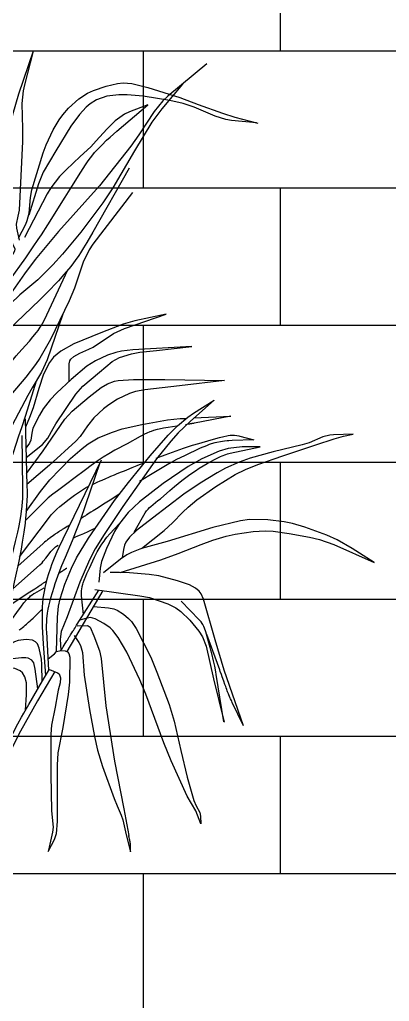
# Model space of a CAD drawing. Header units: metres. Extents: x -28 to 260, y 30 to 125.
# Drawn here: x 238.949 to 239.489, y 113.613 to 115.046 of the extents above; entities that cross this region are included whole.
import ezdxf

# ---------------------------------------------------------------- set-up
doc = ezdxf.new("R2010")
doc.units = ezdxf.units.M
doc.header["$LTSCALE"] = 0.01
doc.header["$MEASUREMENT"] = 0
doc.layers.add('0.1', color=2, linetype='Continuous')
doc.layers.add('0.10', color=2, linetype='Continuous')

# ---------------------------------------------------------------- blocks, each defined once
blk = doc.blocks.new('palmita')
at = {"color": 1, "linetype": 'Continuous'}
for points in [[(-39.2, 1884.5), (-17.7, 1821.7), (-9.3, 1791.5), (-5.3, 1770.9), (0.9, 1729.4), (3.9, 1702.3), (4.4, 1688.7), (3.9, 1668.5), (1.3, 1648.4), (-6.9, 1608.5), (-9.3, 1603.2), (-12.4, 1596.1), (-11.8, 1592.8), (-2.8, 1576.1)], [(-39.2, 1884.5), (-26.5, 1835.4), (-24.6, 1826.5), (-22.9, 1808.3), (-23.6, 1771.4), (-23.6, 1752.9), (-18.7, 1652.7), (-17, 1643.8), (-14.4, 1632.1), (-14.7, 1626.2), (-18.7, 1608.5)], [(-292.9, 1865.9), (-236.1, 1818.7), (-228.7, 1811.9), (-215.9, 1796.6), (-193.8, 1762.6), (-182.2, 1746.1), (-136.2, 1688.1), (-76.4, 1621.3), (-42.4, 1580.6), (-26.5, 1559.4), (4.3, 1515.9)], [(-17.9, 1611.8), (-28.5, 1632.1), (-30.7, 1637.3), (-33.2, 1648.2), (-35.3, 1671), (-37.3, 1682.2), (-53.9, 1736.2), (-58.2, 1747.6), (-68.6, 1769.6), (-77.5, 1784.5), (-82.5, 1791.4), (-91, 1801.3), (-105.8, 1814.8), (-118.5, 1823.1), (-127.3, 1827.3), (-146, 1833.5), (-162.6, 1837.4), (-170.9, 1838.4), (-183.2, 1837.4), (-206.8, 1831.4), (-253.7, 1816.8), (-280.4, 1806.9), (-315.9, 1793.8), (-334, 1788.3), (-367.3, 1779.4)], [(-257.5, 1836.5), (-227.2, 1800.2), (-212.8, 1780.7), (-187.1, 1739.3), (-155.8, 1685.3), (-140.9, 1663.1), (-108.8, 1620.4), (-82.1, 1588.3), (-68.2, 1572.8), (-46.1, 1550.7), (-19.6, 1529.1), (7.9, 1502.4)], [(-365.8, 1779.9), (-329.1, 1783.4), (-320.9, 1784.6), (-305.2, 1789.4), (-274.4, 1802.6), (-258.6, 1807.9), (-239.1, 1812.3), (-199.8, 1818.7), (-176.4, 1821), (-164.6, 1821), (-146.9, 1818.7), (-131.7, 1813.3), (-122.5, 1807.6), (-116.8, 1803), (-106.8, 1792.2), (-94.3, 1774.9), (-72.5, 1739.2), (-54.1, 1707.7), (-47.1, 1691), (-32.7, 1645.2)], [(-4.8, 1550), (-28.5, 1583), (-39.5, 1598.8), (-46.7, 1609.5), (-51.4, 1616.7), (-60.8, 1631.1), (-86.2, 1671.4), (-96, 1687.1), (-109, 1708.1), (-115.6, 1718.5), (-119.8, 1724.7), (-122.8, 1728.7), (-124.8, 1731.4), (-129.1, 1736.5), (-132.5, 1740.2), (-134.7, 1742.6), (-139.4, 1747.4), (-146.6, 1754.4), (-151.6, 1758.9), (-161.6, 1767.7), (-206.7, 1806)], [(-206.7, 1806), (-180.2, 1796.1), (-172.6, 1792.7), (-158.9, 1783), (-146.7, 1770.9), (-131.3, 1753.5), (-123.4, 1745.1), (-108.1, 1730.6), (-87.4, 1711.5), (-77.8, 1701.5), (-65, 1685.2), (-59.8, 1676.3), (-26.5, 1612.5)], [(-179.3, 1713.7), (-126.4, 1620.4), (-117.5, 1605.1), (-113, 1597.6), (-108.2, 1590.1), (-105.8, 1586.4), (-100.7, 1579.2), (-98.1, 1575.6), (-94.1, 1570.3), (-88.2, 1563.2), (-84.3, 1558.5), (-76.1, 1549.4), (-72, 1544.9), (-63.5, 1536.1), (-54.9, 1527.4), (-49, 1521.7), (-37.3, 1510.4), (20, 1456)], [(-184.2, 1678.4), (-126.4, 1602.7), (-120.9, 1594.6), (-112.3, 1576.8), (-99.5, 1538.8), (-92.1, 1520.2), (-64.6, 1464), (-49, 1436.8), (-42.6, 1427.1), (-28.4, 1408.8), (1.4, 1373.2), (14.6, 1354.2), (46.1, 1302.7)], [(38.4, 1366), (-5, 1427.9), (-6.7, 1430.4), (-10.5, 1435.2), (-14.4, 1440), (-22.6, 1449.2), (-33.7, 1461.4), (-39, 1467.5), (-44.1, 1473.9), (-46.5, 1477.1), (-49.6, 1481.6), (-51, 1483.8), (-53.1, 1487.3), (-55.9, 1492.7), (-90, 1565.3)], [(-233.6, 1500.6), (-187.7, 1491.2), (-170.8, 1486.4), (-138, 1473.3), (-98.9, 1457.3), (-79.9, 1447), (-69, 1437.8), (-63.3, 1430.2), (-54.6, 1413.2), (-47.6, 1392.2), (-39.2, 1364), (-34, 1350.2), (-28, 1336.1)], [(-91.8, 1402.9), (-92.1, 1428.2), (-93, 1432.5), (-94.3, 1435), (-98.5, 1439.2), (-107.4, 1444), (-120.8, 1449.6), (-126.8, 1452.7), (-156.7, 1472.4), (-172.7, 1479.9), (-233.6, 1500.6)], [(-82.8, 1500.6), (-59.8, 1434), (-51.6, 1416.1), (-38, 1393.4), (-31.4, 1381.9), (14.6, 1295.5), (17.9, 1288.4), (22.9, 1273.4), (28.9, 1253.1), (32.7, 1243.5), (41.1, 1230.7), (53.8, 1216.4)], [(-29.1, 1291.9), (-52.8, 1310.8), (-60.6, 1319.7), (-68.4, 1333.9), (-72.4, 1340.9), (-101.5, 1384.1), (-111.8, 1395.8), (-136.1, 1416), (-154.6, 1431.7), (-165.2, 1437.6), (-183, 1443), (-195.1, 1445.2), (-219.5, 1448), (-271, 1453.6)], [(-271, 1453.6), (-184.8, 1448.9), (-168.2, 1446.9), (-160, 1445), (-148, 1441.2), (-130.5, 1432.9), (-117.8, 1424.7), (-94.9, 1405.7), (-73.9, 1386.1), (-64, 1375.6), (-54.1, 1362.7), (-48.4, 1353.5), (-38.7, 1334.3), (-37.1, 1327), (-36, 1317.1), (-34, 1312.7), (-28.8, 1305.1)], [(-29.7, 1268.5), (-53.7, 1301.4), (-85.6, 1347.4), (-96.1, 1359.5), (-121.1, 1380.3), (-138.8, 1393.7), (-148.1, 1399.1), (-158.1, 1402.8), (-163.3, 1403.8), (-186.1, 1405.6), (-231.7, 1405.7), (-318.8, 1403.8)], [(-318.8, 1403.8), (-253.2, 1396.3), (-202.6, 1390.6), (-188.8, 1387.8), (-179.8, 1384.8), (-162.4, 1376.6), (-149.7, 1368.7), (-141.9, 1362.8), (-127.7, 1349.3), (-118.8, 1338), (-107.8, 1322.5), (-101.5, 1315.5), (-63.1, 1280.7), (-30.1, 1252.5)], [(57.9, 1155.1), (23.4, 1198.3), (21.7, 1200.6), (20.6, 1202.1), (18.6, 1205.3), (17.7, 1207), (16, 1210.3), (14.4, 1213.8), (13.5, 1216.1), (11.8, 1220.9), (10.6, 1224.6), (8.6, 1232.1), (6.8, 1239.7), (4.6, 1250), (3.5, 1255.1), (1.7, 1262.7), (0.7, 1266.4), (-1, 1271.9), (-10.3, 1299.1), (-18.5, 1323.2), (-22.6, 1335.3), (-28.5, 1353.5), (-44.3, 1403.5)], [(-73.2, 1008.7), (-74.6, 1058.5), (-76.3, 1074.9), (-78.5, 1085.7), (-85.3, 1106.9), (-95.1, 1130.3), (-102.7, 1145.1), (-120, 1173.9), (-158.2, 1228.9), (-178.4, 1255.4), (-210.2, 1294.2), (-236.3, 1324.2), (-250.2, 1338.1), (-265.3, 1350.6), (-273.4, 1356.2), (-303.9, 1375.4)], [(-303.9, 1375.4), (-269.1, 1344.8), (-251.3, 1327.7), (-240.2, 1315.6), (-219.4, 1289.9), (-170.4, 1220.1), (-143, 1179.2), (-130, 1158.2), (-121.5, 1142.5), (-107.3, 1109.8), (-88.8, 1059.2), (-80.3, 1037.6), (-78.9, 1026.5), (-79.8, 1010.1)], [(-273.8, 1349.4), (-328.2, 1352.1)], [(-328.2, 1352.1), (-274.8, 1341.8), (-274.3, 1341.7), (-273.3, 1341.5), (-272.4, 1341.3), (-271.7, 1341.2), (-271.3, 1341.1), (-270.4, 1341), (-269.5, 1340.8), (-268.8, 1340.7), (-267.5, 1340.5), (-266.9, 1340.4), (-265.6, 1340.2), (-261.8, 1339.5)], [(-29.1, 1212.8), (-50, 1242.2), (-63.5, 1259.1), (-94, 1290.1), (-110.7, 1305), (-119.6, 1311.7), (-134.3, 1320.2), (-155, 1328.8), (-169.1, 1333.3), (-198, 1339.9), (-235.3, 1346.5), (-254.2, 1348.4), (-261.7, 1348.8)], [(-27.6, 1348.1), (-30.2, 1250.2), (-30.3, 1242.7), (-30.3, 1237.7), (-30, 1227.7), (-29.7, 1222.7), (-29.1, 1212.7), (-28.2, 1202.7), (-27.4, 1196), (-25.7, 1182.8), (-23.3, 1167.9), (-21.6, 1158), (-17.7, 1138.2), (-13.5, 1118.4), (-4.7, 1078.9), (-0.5, 1059.2), (1.5, 1049.3), (9.4, 1009.8)], [(-249, 1337.6), (-236.3, 1335.6), (-229.9, 1334.5), (-223.6, 1333.2), (-220.4, 1332.4), (-215.2, 1330.9), (-211.8, 1329.7), (-209.6, 1328.9), (-205.2, 1327), (-201.9, 1325.5), (-195.5, 1322.2), (-176.4, 1311.7), (-158.6, 1302.2), (-149.9, 1297.2), (-141.3, 1292), (-137.1, 1289.2), (-132.7, 1286.2), (-124.1, 1280), (-115.5, 1273.8), (-98.7, 1261), (-88.4, 1253.4), (-74.7, 1243.2), (-68, 1238), (-61.4, 1232.6), (-58.3, 1229.7), (-53.7, 1225.3), (-27.8, 1199.1)], [(-197.7, 1159), (-230.8, 1185.3), (-242.7, 1196.2), (-257.7, 1212), (-265.6, 1219.4), (-278.6, 1230), (-306.1, 1249.3), (-334.4, 1267), (-349.4, 1274.3), (-367.4, 1281.4), (-404, 1294.2), (-452.3, 1309.9), (-479.1, 1319.1), (-492.8, 1322.7), (-507, 1325.5)], [(-507, 1325.5), (-477.9, 1324.8), (-472.6, 1324.3), (-462.4, 1321.6), (-442.5, 1313.3), (-432.4, 1309.9), (-389.8, 1299.9), (-356.5, 1290.6), (-340.1, 1284.9), (-320.4, 1276.2), (-307.9, 1269.4), (-283.3, 1254.3), (-259.5, 1238.2), (-213.8, 1203.1), (-190.2, 1185.4), (-179.8, 1175.5), (-174.7, 1168.1), (-172.8, 1164), (-171.2, 1157.5), (-169.5, 1145.2)], [(-218.9, 1290.5), (-232.2, 1295.5), (-258.8, 1305.2), (-263.3, 1306.7), (-272.1, 1309.6), (-281.1, 1312.3), (-299.1, 1317.4), (-311.6, 1320.9), (-317.9, 1322.5), (-322.1, 1323.4), (-324.2, 1323.7), (-327.3, 1324.1), (-331.5, 1324.2), (-333.6, 1324.2), (-336.7, 1323.9), (-339.7, 1323.4), (-341.3, 1323), (-361.9, 1317.4)], [(-22.6, 1323.9), (-23.8, 1246.4), (-23.9, 1241.2), (-23.8, 1237.7), (-23.5, 1230.8), (-23.2, 1227.3), (-22.6, 1220.4), (-21.8, 1213.5), (-21.2, 1209), (-19.7, 1199.8), (-17.7, 1189.6), (-16.3, 1182.7), (-13.2, 1169.1), (-3.1, 1128.2), (0.1, 1114.6), (1.5, 1107.8), (23.5, 999.9)], [(-187, 1182.7), (-203.1, 1210.9), (-204.9, 1213.7), (-206.3, 1215.4), (-207.3, 1216.5), (-209.3, 1218.7), (-211, 1220.2), (-214.5, 1223.1), (-221.6, 1228.7), (-225.1, 1231.5), (-238.9, 1243.4), (-245.8, 1249.2), (-256.4, 1257.9), (-260.3, 1260.9), (-268.2, 1266.8), (-276.4, 1272.4), (-281.9, 1275.9), (-293.3, 1282.8), (-299.7, 1286.5), (-303, 1288.3), (-307.9, 1290.8), (-313, 1293.1), (-315.5, 1294.1), (-320.7, 1296), (-323.3, 1296.8), (-327.3, 1297.8), (-370.7, 1307)], [(-370.7, 1307), (-344.4, 1307), (-324.2, 1304.8), (-311, 1301.1), (-285.5, 1289.9), (-265.9, 1278.7), (-229.4, 1253.6), (-194.5, 1226.9), (-178.3, 1211.6), (-165.3, 1195.4), (-158.2, 1183.8), (-146.3, 1158.9), (-139, 1140.1), (-137.1, 1130.4), (-135, 1109.8)], [(-361.9, 1317.4), (-330, 1316.4), (-325, 1316.2), (-322.5, 1316), (-318.8, 1315.6), (-313.2, 1314.7), (-307.6, 1313.6), (-304.8, 1312.9), (-299.3, 1311.4), (-296.6, 1310.4), (-292.6, 1308.9), (-283.5, 1305.2), (-277.6, 1302.5), (-266, 1297.1), (-260.2, 1294.3), (-248.9, 1288.5), (-237.7, 1282.4), (-230.4, 1278.2), (-215.8, 1269.4), (-194.7, 1256.5)], [(-126.7, 1252.8), (-128.8, 1253.8), (-133, 1255.7), (-137.2, 1257.5), (-140, 1258.8), (-145.6, 1261.2), (-149.8, 1263), (-152.7, 1264.2), (-158.3, 1266.6), (-161.2, 1267.8), (-166.8, 1270.1), (-172.5, 1272.4), (-176.3, 1273.9), (-183.9, 1277), (-191.2, 1279.9), (-194.8, 1281.3), (-200.3, 1283.5)], [(-138.5, 1287.8), (-82.4, 1172.4), (-76.7, 1160.2), (-73.9, 1154), (-69.9, 1144.6), (-66.2, 1135.1), (-64.5, 1130.3), (-61.3, 1120.7), (-59.8, 1115.8), (-57.8, 1108.5), (-56.3, 1101.9), (-55.6, 1098.6), (-54.7, 1093.6), (-53.6, 1086.2), (-52.8, 1078.6), (-52.6, 1074.9), (-52.3, 1068.8), (-52.3, 1064.7), (-52.2, 1056.6), (-52.5, 1044.4), (-52.9, 1036.3), (-54, 1020), (-57.5, 973.4)], [(-62.3, 981.3), (-59, 1037.1), (-58.8, 1040.2), (-58.8, 1046.3), (-59.1, 1052.4), (-59.4, 1056.5), (-60.4, 1064.6), (-61.4, 1070.6), (-62.2, 1074.7), (-64.1, 1082.7), (-65.1, 1086.7), (-67.4, 1094.7), (-69.9, 1102.6), (-71.6, 1107.9), (-75.3, 1118.3), (-78.9, 1127.8), (-81.3, 1134), (-86.4, 1146.3), (-96.8, 1170.7), (-101.8, 1183), (-106.5, 1195.4), (-108.7, 1201.6), (-137, 1284.6)], [(-19.4, 1146.7), (-63.1, 1204.6), (-65.8, 1208), (-67.7, 1210.2), (-71.8, 1214.3), (-73.9, 1216.3), (-78.3, 1220.1), (-82.8, 1223.8), (-92.1, 1230.9), (-99.8, 1236.8), (-103.8, 1239.6), (-109.7, 1243.7), (-115.9, 1247.4), (-119, 1249.2)], [(-165.9, 1238.5), (-151.8, 1229.6), (-144.7, 1225.1), (-137.7, 1220.6), (-134.2, 1218.4), (-127.1, 1213.9), (-123.6, 1211.7), (-118.3, 1208.4), (-118, 1208.2), (-117.4, 1207.8), (-116.8, 1207.4), (-116.4, 1207.2), (-115.5, 1206.6), (-114.9, 1206.3), (-113.7, 1205.5), (-112.4, 1204.7), (-109.9, 1203.2)], [(-537.5, 1138.3), (-505.5, 1158.9), (-483.5, 1171.3), (-468.1, 1178.2), (-436, 1190.2), (-418.2, 1195.4), (-406.2, 1197.9), (-382, 1200.9), (-355.4, 1201.3), (-342.3, 1199.5), (-301.8, 1189.5), (-235.1, 1168.9), (-197.4, 1158.9), (-183.1, 1153.3), (-176.3, 1149.7), (-166.9, 1143.2), (-142.1, 1123.3)], [(-112.8, 1062.5), (-110.1, 1089.8), (-110, 1091.4), (-109.9, 1094.5), (-110.1, 1097.5), (-110.4, 1099.6), (-111.1, 1103.6), (-111.8, 1106.7), (-112.4, 1108.7), (-113.8, 1112.7), (-116.1, 1118.6), (-117.8, 1122.6), (-121.5, 1130.4), (-126.5, 1141.1), (-129, 1146.4), (-133, 1154), (-137.3, 1161.5), (-139.6, 1165.1), (-142.8, 1169.8), (-144.4, 1172.1), (-147.1, 1175.4), (-151.3, 1180.3), (-165.2, 1195.2)], [(-92.5, 1192.9), (-88.9, 1190.8), (-87.2, 1189.7), (-84.5, 1188.1), (-81.8, 1186.5), (-80.5, 1185.7), (-77.9, 1184), (-76.6, 1183.2), (-74.6, 1181.9), (-72, 1180.2), (-70.7, 1179.3), (-68.8, 1178), (-66.9, 1176.6), (-66, 1175.9), (-64.3, 1174.7), (-63.5, 1174.1), (-62.2, 1173.1), (-60.4, 1171.7), (-58.6, 1170.3), (-57.7, 1169.5), (-55.9, 1168), (-55, 1167.3), (-53.7, 1166.1), (-16.7, 1133.1)], [(-166.2, 1124), (-225.8, 1142.5), (-251.3, 1151.5), (-284.8, 1164.8), (-301.8, 1171), (-321.2, 1176.8), (-334.3, 1179.8), (-360.7, 1183.8), (-378.2, 1184.5), (-389.9, 1184), (-413.3, 1181), (-442.9, 1175.6), (-457.5, 1172.1), (-478.6, 1164.6), (-537.5, 1138.3)], [(-97.7, 1174.1), (-98.9, 1174.6), (-100.5, 1175.3), (-101.3, 1175.7), (-103.7, 1176.8), (-106.8, 1178.2), (-108.4, 1178.9), (-113.2, 1181), (-119.5, 1183.9), (-122.7, 1185.3), (-124.3, 1186), (-126.4, 1187), (-127.5, 1187.5), (-129.8, 1188.5)], [(-9.3, 1099.6), (-49, 1135.1), (-52.2, 1138.2), (-54.1, 1140.4), (-57.9, 1145), (-62.7, 1151.2), (-65.2, 1154.3), (-67.8, 1157.2), (-69.2, 1158.6), (-72, 1161.2), (-73.6, 1162.3), (-76, 1164)], [(-346.8, 900.3), (-318.1, 981.6), (-305.3, 1025.7), (-288.3, 1084.8), (-284.5, 1093), (-281.6, 1096.6), (-276.2, 1101.2), (-267.8, 1105.9), (-250, 1111.9), (-222.7, 1118.9), (-208.8, 1121.2), (-179.9, 1123.6), (-165.5, 1124), (-152, 1124)], [(-77.3, 1123.2), (-77.6, 1123.4), (-77.9, 1123.7), (-78.1, 1123.8), (-78.6, 1124.1), (-79.4, 1124.6), (-79.7, 1124.8), (-80.8, 1125.5), (-82.3, 1126.5), (-83, 1127), (-83.8, 1127.4), (-84.1, 1127.7), (-84.7, 1128), (-84.9, 1128.2), (-85.2, 1128.4), (-85.4, 1128.5), (-85.8, 1128.7), (-86.3, 1129.1), (-86.9, 1129.4), (-87.1, 1129.6), (-87.3, 1129.7), (-87.6, 1129.9), (-87.7, 1130), (-88, 1130.1), (-88.4, 1130.4)], [(-4, 1075.6), (-22.8, 1087.8), (-32.1, 1094), (-41.5, 1100.1), (-46.2, 1103.2), (-46.7, 1103.5), (-47, 1103.7), (-47.4, 1103.9), (-47.6, 1104.1), (-47.9, 1104.3), (-48.4, 1104.6), (-48.6, 1104.7), (-49.2, 1105.1), (-49.6, 1105.4), (-49.9, 1105.6), (-50.3, 1105.8), (-50.5, 1105.9), (-50.8, 1106.1), (-51.2, 1106.4), (-51.4, 1106.5), (-52.1, 1107), (-52.5, 1107.2), (-53.3, 1107.8), (-54.6, 1108.6), (-57.1, 1110.2), (-58.4, 1111.1), (-59, 1111.5)], [(-129.3, 1099.1), (-195.3, 1089.8), (-209, 1087.2), (-235.8, 1078.4), (-247.8, 1072.2), (-255.1, 1067), (-268.4, 1054.2), (-281.3, 1038.5), (-286.5, 1030.1), (-291.9, 1016.5), (-302.5, 968.8), (-318.1, 905.5)], [(-141, 1097.5), (-88.3, 1008.7)], [(-79.9, 1010.3), (-81.9, 1013.7), (-83, 1015.4), (-84.5, 1017.9), (-86.1, 1020.4), (-86.9, 1021.6), (-88.4, 1024.1), (-89.2, 1025.4), (-90.4, 1027.3), (-92, 1029.8), (-92.7, 1031), (-93.9, 1032.9), (-95.7, 1035.7), (-97.3, 1038.2), (-98, 1039.4), (-99.2, 1041.3), (-100.4, 1043.2), (-101, 1044.1), (-102.2, 1046), (-102.8, 1046.9), (-103.7, 1048.3), (-135.4, 1097.9)], [(3.5, 1039.5), (-15.3, 1065.6), (-22, 1075), (-25.6, 1079.6), (-29.4, 1084), (-31.4, 1086), (-34.2, 1088.6), (-35.6, 1089.8), (-37.9, 1091.5), (-40.3, 1093.1), (-41.5, 1093.8), (-55.4, 1101.3)], [(-318, 906), (-306.8, 975.2), (-306.1, 979.2), (-304.5, 987.1), (-302.7, 995), (-300.2, 1005.5), (-298.9, 1010.8), (-298.1, 1014.4), (-296.1, 1021.5), (-294.7, 1026.7), (-292.7, 1033.9), (-291.6, 1037.4), (-289.7, 1042.5), (-288.6, 1045), (-287, 1048.2), (-286, 1049.7), (-284.5, 1051.9), (-282.8, 1054), (-281.9, 1054.9), (-255.6, 1082)], [(-127.3, 1074.5), (-149.5, 1072.5), (-157.2, 1070.9), (-162, 1069), (-171.3, 1063.3), (-178.6, 1057), (-182.7, 1052.3), (-189.7, 1042), (-211, 1000.2), (-220.1, 978.7), (-238.2, 931.2), (-245.3, 906.8), (-255, 864.2), (-264.2, 825.1), (-274, 791.2), (-277.5, 783.5), (-282.6, 773.5), (-283.7, 768.2), (-284.3, 757.2)], [(-18.6, 1039.6), (-19.9, 1040.6), (-21.2, 1041.6), (-21.9, 1042.1), (-23.1, 1043.1), (-23.9, 1043.7), (-25.5, 1045), (-26.3, 1045.7), (-27.8, 1047), (-29.4, 1048.4), (-30.4, 1049.3), (-32.5, 1051.2), (-34.7, 1053.3), (-36.3, 1054.7), (-39.3, 1057.5), (-42.2, 1060.4), (-46.2, 1064.2), (-48.2, 1066.1), (-51.2, 1068.9), (-52.8, 1070.3)], [(-284.3, 757.3), (-276.8, 776.2), (-264.2, 797.5), (-241.1, 849), (-230.4, 875.2), (-204, 946.5), (-195.3, 967.1), (-175.9, 1007.5), (-163.4, 1029), (-155.8, 1039.1), (-151.9, 1043.1), (-142.6, 1049.5), (-129.9, 1056.3), (-123.1, 1058.1), (-118, 1057.5), (-107.1, 1054.1)], [(-103.6, 1046), (-118, 1046.6), (-119.8, 1046.3), (-122.6, 1044.1), (-127.7, 1031.6), (-136.1, 1009.6), (-138.6, 998.3), (-145.5, 929.2), (-158.1, 848.7), (-171.9, 779.1), (-178.8, 740)], [(-346.8, 900.3), (-330.2, 934.2), (-329.4, 936), (-328.8, 937.1), (-327.8, 939.4), (-327.3, 940.5), (-326.3, 942.9), (-325.3, 945.2), (-324.6, 946.7), (-323.4, 949.9), (-322.9, 951.1), (-322, 953.4), (-321.2, 955.8), (-320.6, 957.4), (-319.4, 960.5), (-317.8, 965.3), (-315.5, 971.7), (-314.4, 974.9), (-312.7, 979.6), (-311.8, 982), (-292.8, 1033.6)], [(-99, 1032.2), (-105.9, 1021.9), (-108.5, 1017.2), (-111.4, 1007), (-114, 974.1), (-121.4, 924.1), (-128.7, 884.4), (-133.5, 864.8), (-140.6, 840.9), (-157.5, 794.1), (-161.9, 783.7), (-167.8, 770), (-170.2, 763), (-175.3, 741.1), (-181.6, 716.4)], [(-52.5, 965), (-52, 989.7), (-51.3, 997.6), (-48, 1013.3), (-45.5, 1019.7), (-42.8, 1022.5), (-38.3, 1025), (-29.1, 1025.9), (-17.6, 1024.5), (-11.9, 1022.5), (-3.3, 1018.1), (12.2, 1008.1), (36.9, 990), (48.4, 979.9), (96.3, 932.4)], [(-61.3, 997.8), (-70.4, 1005.2), (-73.2, 1008.7), (-79.7, 1010.1), (-86.1, 1009.8), (-89.3, 1008.1), (-91.3, 1005.8), (-92.7, 1000.6), (-92.5, 964.1), (-90.4, 946), (-82.4, 897.7), (-75.5, 860.8), (-74.4, 842.8), (-74.4, 806.8), (-74.4, 761.3), (-72.9, 742.5), (-69.8, 733.7), (-60.6, 716.4)], [(-46.2, 954.3), (-42.3, 982.8), (-40.3, 991.9), (-37.1, 996), (-32.2, 998.9), (-28.8, 999.6), (-22.2, 999.5), (-9.1, 997.7), (-2.7, 995.5), (21.4, 982.2), (53.5, 962.1), (96.5, 932.2)], [(-63, 982.5), (-74.9, 977.6), (-77.5, 975.9), (-79.4, 970.2), (-78.6, 962.7), (-75.9, 952), (-74.9, 947.1), (-71.3, 927.4), (-66.3, 901.2), (-65.2, 887.9), (-65.2, 828.6), (-66.3, 776.9), (-67.2, 766.3), (-68.3, 752.2), (-67.5, 745.2), (-61.9, 719)], [(-70.8, 979.3), (-45.4, 936.5), (-20.7, 892.2), (-9.2, 869.5), (6.6, 834.8), (20.6, 799.3), (26.9, 781.3), (37.9, 744.6), (42.5, 726.1), (48.4, 697.8), (51.2, 680.9), (55, 647), (57, 613.1), (57.3, 545.3), (55.2, 435.8), (50.9, 381.3), (37.2, 263.3)], [(34, 784.8), (15.4, 833.5), (11, 844.8), (7.9, 852.2), (5.7, 857.1), (1.3, 867), (-2.2, 874.3), (-9.4, 888.8), (-16.9, 903.1), (-22, 912.6), (-25.6, 918.9), (-32.7, 931.4), (-52.9, 965.6), (-63, 982.7)], [(-28, 923.2), (-29.6, 945.4), (-29.6, 963.1), (-27.3, 971.9), (-23.8, 977.6), (-20.4, 980.5), (-12.4, 984), (-5.3, 984.3), (-0.5, 983.6), (8.8, 980.5), (42.1, 964.4), (65, 951.2), (113.2, 919.5), (152.2, 891.3)], [(-181.6, 716.4), (-181.6, 718), (-181.6, 719), (-181.5, 721.1), (-181.5, 723.8), (-181.5, 725.2), (-181.4, 726.5), (-181.4, 727.2), (-181.3, 728.6), (-181.2, 729.2), (-181.1, 730.3), (-180.9, 731.3), (-180.7, 732.1), (-180.6, 732.6), (-180.4, 733.5), (-180.1, 734.9), (-179.3, 737.8), (-178.9, 739.3), (-178.8, 740)]]:
    blk.add_lwpolyline(points, dxfattribs=at)

msp = doc.modelspace()

# ---------------------------------------------------------------- hatches: boundary and pattern name
at = {"layer": '0.1'}
h = msp.add_hatch(dxfattribs=at)
h.set_pattern_fill('AR-B816', color=256, scale=0.025, angle=180, style=0)
h.set_pattern_definition([(180, (74.12945, 0), (-2e-17, -0.2), []), (270, (74.12945, 0), (0.2, -0.2), [0.2, -0.2])])
h.paths.add_polyline_path([(232.0511, 117.1152), (232.0511, 113.1152), (237.7511, 113.1152), (237.7511, 117.1152)])
h.paths.add_polyline_path([(238.0511, 113.1152), (243.7511, 113.1152), (243.7511, 117.1152), (238.0511, 117.1152)])

# ---------------------------------------------------------------- block references
at = {"layer": '0.10', "xscale": -0.001, "yscale": 0.001, "zscale": 0.001}
msp.add_blockref('palmita', (238.9294, 113.1152), dxfattribs=at)

doc.saveas('drawing.dxf')
